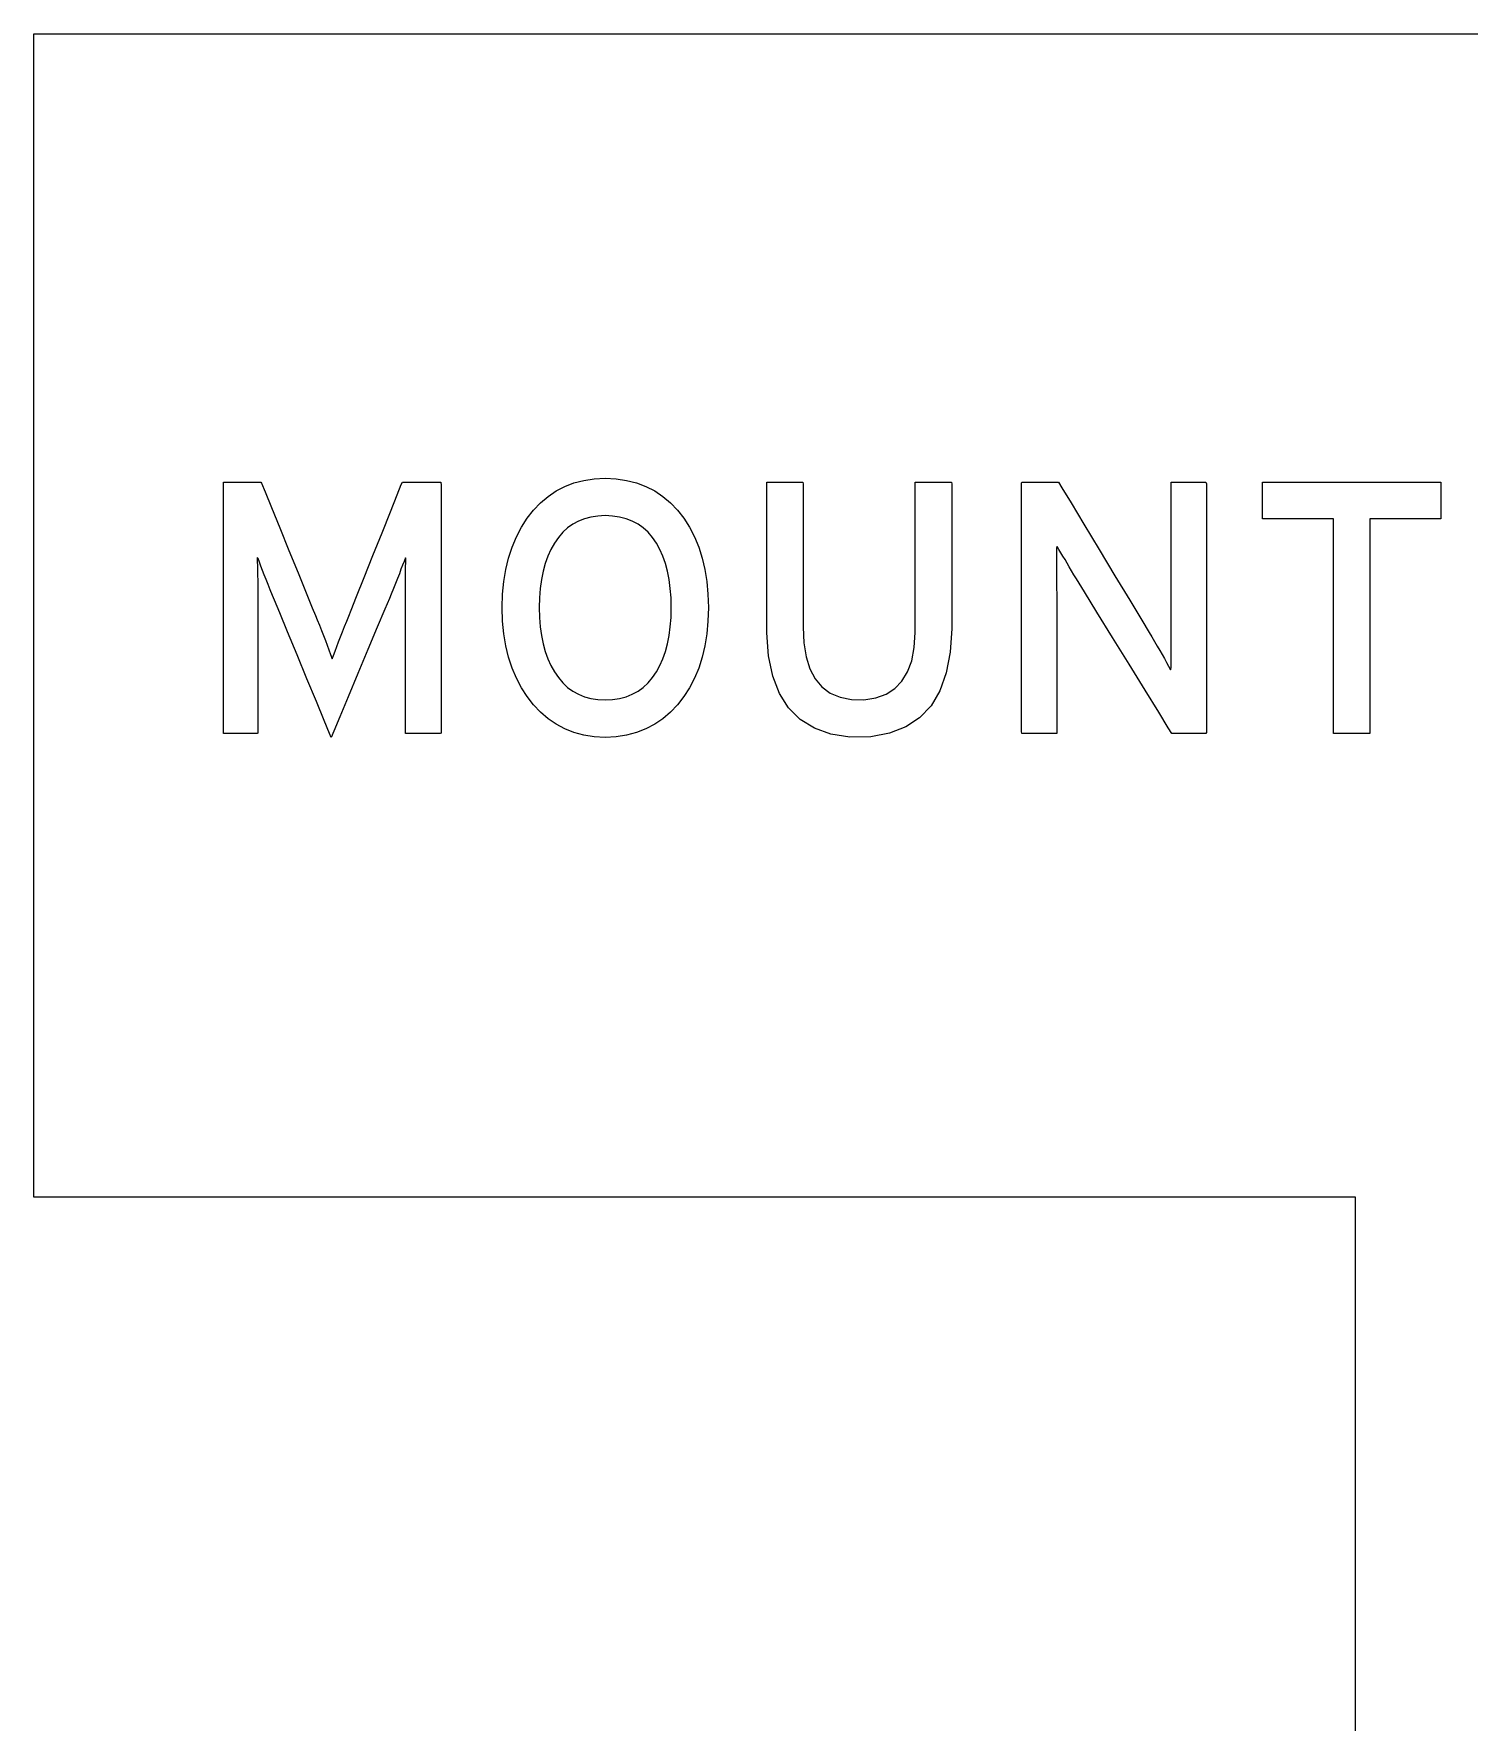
# Model space of a CAD drawing. Extents: x 1 to 47.7, y 0.2 to 33.5.
# Drawn here: x 11.698 to 13.086, y 31.899 to 33.532 of the extents above; entities that cross this region are included whole.
import ezdxf

# ---------------------------------------------------------------- set-up
doc = ezdxf.new("R2010")
doc.units = 0
doc.header["$MEASUREMENT"] = 0
doc.layers.add('6_0____DWG', color=7, linetype='CONTINUOUS')

msp = doc.modelspace()

# ---------------------------------------------------------------- linework, layer by layer
at = {"layer": '6_0____DWG'}
for points in [[(11.6983, 33.5317), (13.8197, 33.5317), (13.8197, 30.031), (12.9759, 30.031), (12.9759, 32.4066), (11.6983, 32.4066), (11.6983, 33.5317)], [(12.9897, 33.0625), (12.9897, 32.8551), (12.9544, 32.8551), (12.9544, 33.0625), (12.8858, 33.0625), (12.8858, 33.098), (13.0584, 33.098), (13.0584, 33.0625), (12.9897, 33.0625)]]:
    msp.add_lwpolyline(points, dxfattribs=at)
for points in [[(12.0574, 32.855), (12.0574, 32.8596), (12.0574, 32.872), (12.0574, 32.8898), (12.0574, 32.9107), (12.0574, 32.9326), (12.0574, 32.9531), (12.0574, 32.9699), (12.0574, 32.9807), (12.0574, 32.9849), (12.0574, 32.9908), (12.0574, 32.9965), (12.0575, 33.0018), (12.0575, 33.0069), (12.0576, 33.0117), (12.0577, 33.0162), (12.0578, 33.0203), (12.058, 33.0242), (12.0575, 33.0249), (12.0562, 33.0214), (12.0548, 33.0177), (12.0532, 33.0138), (12.0516, 33.0095), (12.0498, 33.005), (12.0479, 33.0002), (12.0458, 32.9952), (12.0437, 32.9898), (12.042, 32.9857), (12.0375, 32.9751), (12.0303, 32.9578), (12.0213, 32.9363), (12.0116, 32.9131), (12.0022, 32.8906), (11.9941, 32.8711), (11.9883, 32.8572), (11.9858, 32.8513), (11.9841, 32.8551), (11.979, 32.8675), (11.9714, 32.8859), (11.9623, 32.9079), (11.9527, 32.9312), (11.9436, 32.9533), (11.936, 32.9717), (11.9309, 32.9841), (11.929, 32.9886), (11.9269, 32.994), (11.9248, 32.9991), (11.9229, 33.004), (11.9211, 33.0085), (11.9194, 33.0128), (11.9178, 33.0169), (11.9163, 33.0206), (11.915, 33.0241), (11.9142, 33.0251), (11.9143, 33.0212), (11.9144, 33.0171), (11.9145, 33.0127), (11.9146, 33.008), (11.9147, 33.003), (11.9147, 32.9977), (11.9148, 32.9921), (11.9148, 32.9862), (11.9148, 32.9821), (11.9148, 32.9729), (11.9148, 32.9572), (11.9148, 32.9374), (11.9148, 32.9156), (11.9148, 32.8942), (11.9148, 32.8755), (11.9148, 32.8618), (11.9148, 32.8552), (11.9141, 32.855), (11.9113, 32.855), (11.9069, 32.855), (11.9016, 32.855), (11.896, 32.855), (11.8906, 32.855), (11.886, 32.855), (11.8828, 32.855), (11.8816, 32.855), (11.8816, 32.8637), (11.8816, 32.8871), (11.8816, 32.9208), (11.8816, 32.9604), (11.8816, 33.0017), (11.8816, 33.0404), (11.8816, 33.0722), (11.8816, 33.0927), (11.8817, 33.098), (11.8835, 33.098), (11.8874, 33.098), (11.8927, 33.098), (11.8988, 33.098), (11.9049, 33.098), (11.9106, 33.098), (11.915, 33.098), (11.9176, 33.098), (11.9184, 33.0971), (11.9218, 33.0887), (11.928, 33.0735), (11.936, 33.0539), (11.9449, 33.0321), (11.9537, 33.0104), (11.9615, 32.9912), (11.9674, 32.9766), (11.9705, 32.9691), (11.9722, 32.965), (11.9743, 32.9598), (11.9764, 32.9547), (11.9784, 32.9497), (11.9802, 32.945), (11.982, 32.9403), (11.9836, 32.9358), (11.9852, 32.9315), (11.9866, 32.9273), (11.988, 32.9305), (11.9896, 32.9347), (11.9912, 32.9392), (11.9929, 32.9437), (11.9947, 32.9485), (11.9966, 32.9534), (11.9986, 32.9585), (12.0007, 32.9638), (12.0027, 32.9686), (12.005, 32.9743), (12.0102, 32.9874), (12.0176, 33.0058), (12.0261, 33.0272), (12.0349, 33.0491), (12.043, 33.0695), (12.0495, 33.0858), (12.0535, 33.0959), (12.0545, 33.098), (12.0567, 33.098), (12.0609, 33.098), (12.0665, 33.098), (12.0728, 33.098), (12.0791, 33.098), (12.0848, 33.098), (12.0892, 33.098), (12.0917, 33.098), (12.092, 33.0952), (12.092, 33.0778), (12.092, 33.0482), (12.092, 33.0107), (12.092, 32.9696), (12.092, 32.9292), (12.092, 32.8938), (12.092, 32.8678), (12.092, 32.8554), (12.0912, 32.855), (12.0883, 32.855), (12.0838, 32.855), (12.0783, 32.855), (12.0724, 32.855), (12.0667, 32.855), (12.0619, 32.855), (12.0586, 32.855)], [(12.3503, 32.9767), (12.3499, 32.9637), (12.3487, 32.9514), (12.3469, 32.9397), (12.3443, 32.9287), (12.341, 32.9182), (12.3369, 32.9084), (12.3322, 32.8992), (12.3267, 32.8907), (12.3205, 32.8827), (12.3137, 32.8755), (12.3063, 32.8692), (12.2984, 32.8639), (12.2899, 32.8595), (12.2808, 32.856), (12.2713, 32.8535), (12.2612, 32.8519), (12.2505, 32.8512), (12.2399, 32.8519), (12.2299, 32.8535), (12.2204, 32.856), (12.2115, 32.8595), (12.2031, 32.8639), (12.1953, 32.8692), (12.1881, 32.8755), (12.1814, 32.8827), (12.1752, 32.8907), (12.1696, 32.8992), (12.1647, 32.9084), (12.1606, 32.9182), (12.1572, 32.9287), (12.1545, 32.9397), (12.1526, 32.9514), (12.1514, 32.9637), (12.151, 32.9767), (12.1514, 32.9896), (12.1526, 33.0019), (12.1545, 33.0136), (12.1572, 33.0247), (12.1606, 33.0352), (12.1647, 33.0451), (12.1696, 33.0544), (12.1752, 33.0631), (12.1814, 33.0711), (12.1881, 33.0782), (12.1953, 33.0843), (12.2031, 33.0896), (12.2115, 33.0939), (12.2204, 33.0973), (12.2299, 33.0998), (12.2399, 33.1013), (12.2505, 33.1019), (12.2612, 33.1013), (12.2713, 33.0998), (12.2808, 33.0973), (12.2899, 33.0939), (12.2984, 33.0896), (12.3063, 33.0843), (12.3137, 33.0782), (12.3205, 33.0711), (12.3267, 33.0631), (12.3322, 33.0544), (12.3369, 33.0451), (12.341, 33.0352), (12.3443, 33.0247), (12.3469, 33.0136), (12.3487, 33.0019), (12.3499, 32.9896)], [(12.5855, 32.9564), (12.5841, 32.9336), (12.5803, 32.9136), (12.5741, 32.8963), (12.5655, 32.8819), (12.5545, 32.8702), (12.5411, 32.8613), (12.5254, 32.8552), (12.5072, 32.8519), (12.4871, 32.8516), (12.4687, 32.8544), (12.4528, 32.8601), (12.4391, 32.8685), (12.4279, 32.8797), (12.4191, 32.8937), (12.4126, 32.9105), (12.4085, 32.93), (12.4067, 32.9524), (12.4067, 32.9606), (12.4067, 32.9731), (12.4067, 32.9922), (12.4067, 33.0154), (12.4067, 33.0398), (12.4067, 33.063), (12.4067, 33.0821), (12.4067, 33.0946), (12.4067, 33.098), (12.4085, 33.098), (12.4124, 33.098), (12.4177, 33.098), (12.4237, 33.098), (12.4297, 33.098), (12.4352, 33.098), (12.4394, 33.098), (12.4417, 33.098), (12.4419, 33.0961), (12.4419, 33.0853), (12.4419, 33.0674), (12.4419, 33.045), (12.4419, 33.0207), (12.4419, 32.9973), (12.4419, 32.9772), (12.4419, 32.9633), (12.4419, 32.958), (12.4426, 32.9427), (12.4448, 32.9292), (12.4484, 32.9176), (12.4535, 32.9079), (12.4601, 32.9001), (12.4681, 32.8941), (12.4776, 32.8901), (12.4885, 32.8879), (12.5007, 32.8877), (12.5121, 32.8894), (12.5221, 32.893), (12.5305, 32.8984), (12.5374, 32.9056), (12.5429, 32.9146), (12.5468, 32.9254), (12.5493, 32.9381), (12.5502, 32.9526), (12.5503, 32.9591), (12.5503, 32.9718), (12.5503, 32.9911), (12.5503, 33.0145), (12.5503, 33.0392), (12.5503, 33.0626), (12.5503, 33.0819), (12.5503, 33.0946), (12.5503, 33.098), (12.5521, 33.098), (12.556, 33.098), (12.5613, 33.098), (12.5673, 33.098), (12.5733, 33.098), (12.5788, 33.098), (12.583, 33.098), (12.5853, 33.098), (12.5855, 33.0961), (12.5855, 33.0852), (12.5855, 33.067), (12.5855, 33.0443), (12.5855, 33.0198), (12.5855, 32.9961), (12.5855, 32.9758), (12.5855, 32.9617)], [(12.7981, 32.8551), (12.7947, 32.8606), (12.7856, 32.8755), (12.7724, 32.8968), (12.757, 32.9219), (12.7409, 32.948), (12.7259, 32.9723), (12.7138, 32.9921), (12.7061, 33.0046), (12.7036, 33.0086), (12.7014, 33.0124), (12.6991, 33.0161), (12.697, 33.0197), (12.695, 33.0232), (12.693, 33.0265), (12.6911, 33.0298), (12.6892, 33.033), (12.6874, 33.036), (12.6867, 33.0341), (12.6867, 33.0282), (12.6867, 33.0222), (12.6868, 33.016), (12.6868, 33.0096), (12.6868, 33.003), (12.6869, 32.9962), (12.687, 32.9892), (12.687, 32.9821), (12.6871, 32.9776), (12.6871, 32.9663), (12.6871, 32.9493), (12.6871, 32.9289), (12.6871, 32.9073), (12.6871, 32.8868), (12.6871, 32.8698), (12.6871, 32.8585), (12.687, 32.8551), (12.6854, 32.8551), (12.6819, 32.8551), (12.6769, 32.8551), (12.6712, 32.8551), (12.6654, 32.8551), (12.66, 32.8551), (12.6558, 32.8551), (12.6533, 32.8551), (12.6528, 32.8568), (12.6528, 32.8725), (12.6528, 32.9012), (12.6528, 32.9383), (12.6528, 32.9796), (12.6528, 33.0205), (12.6528, 33.0567), (12.6528, 33.0837), (12.6528, 33.0973), (12.6535, 33.098), (12.6565, 33.098), (12.6611, 33.098), (12.6669, 33.098), (12.673, 33.098), (12.6789, 33.098), (12.684, 33.098), (12.6875, 33.098), (12.6888, 33.098), (12.6921, 33.0926), (12.7008, 33.0782), (12.7133, 33.0574), (12.728, 33.033), (12.7433, 33.0076), (12.7576, 32.984), (12.7692, 32.9647), (12.7765, 32.9526), (12.779, 32.9484), (12.7816, 32.9439), (12.7842, 32.9396), (12.7866, 32.9354), (12.7889, 32.9313), (12.7911, 32.9274), (12.7932, 32.9237), (12.7951, 32.9201), (12.797, 32.9167), (12.7977, 32.9187), (12.7977, 32.9247), (12.7976, 32.9309), (12.7976, 32.9373), (12.7975, 32.9438), (12.7975, 32.9505), (12.7975, 32.9574), (12.7975, 32.9644), (12.7975, 32.9716), (12.7975, 32.9761), (12.7975, 32.9873), (12.7975, 33.0043), (12.7975, 33.0246), (12.7975, 33.0461), (12.7975, 33.0664), (12.7975, 33.0834), (12.7975, 33.0946), (12.7975, 33.098), (12.7991, 33.098), (12.8026, 33.098), (12.8076, 33.098), (12.8133, 33.098), (12.8191, 33.098), (12.8245, 33.098), (12.8287, 33.098), (12.8312, 33.098), (12.8317, 33.0963), (12.8317, 33.0806), (12.8317, 33.052), (12.8317, 33.0148), (12.8317, 32.9736), (12.8317, 32.9327), (12.8317, 32.8965), (12.8317, 32.8694), (12.8317, 32.8559), (12.831, 32.8551), (12.8283, 32.8551), (12.8239, 32.8551), (12.8186, 32.8551), (12.8128, 32.8551), (12.8073, 32.8551), (12.8026, 32.8551), (12.7993, 32.8551)], [(12.3144, 32.9767), (12.3142, 32.9862), (12.3135, 32.9953), (12.3124, 33.0038), (12.3109, 33.0119), (12.3089, 33.0194), (12.3064, 33.0265), (12.3035, 33.0331), (12.3002, 33.0392), (12.2964, 33.0447), (12.2921, 33.0496), (12.2874, 33.0538), (12.2823, 33.0573), (12.2768, 33.0603), (12.2709, 33.0626), (12.2645, 33.0642), (12.2577, 33.0653), (12.2505, 33.0657), (12.2434, 33.0653), (12.2368, 33.0642), (12.2305, 33.0626), (12.2247, 33.0603), (12.2192, 33.0573), (12.2142, 33.0538), (12.2095, 33.0496), (12.2053, 33.0447), (12.2015, 33.0392), (12.198, 33.0331), (12.1951, 33.0265), (12.1926, 33.0194), (12.1905, 33.0119), (12.1889, 33.0038), (12.1878, 32.9953), (12.1871, 32.9862), (12.1869, 32.9767), (12.1871, 32.9672), (12.1878, 32.9583), (12.1889, 32.9498), (12.1905, 32.9418), (12.1926, 32.9343), (12.1951, 32.9273), (12.198, 32.9208), (12.2015, 32.9148), (12.2053, 32.9091), (12.2095, 32.904), (12.2142, 32.8996), (12.2192, 32.8959), (12.2247, 32.8929), (12.2305, 32.8905), (12.2368, 32.8888), (12.2434, 32.8878), (12.2505, 32.8875), (12.2577, 32.8878), (12.2645, 32.8888), (12.2709, 32.8905), (12.2768, 32.8929), (12.2823, 32.8959), (12.2874, 32.8996), (12.2921, 32.904), (12.2964, 32.9091), (12.3002, 32.9148), (12.3035, 32.9208), (12.3064, 32.9273), (12.3089, 32.9343), (12.3109, 32.9418), (12.3124, 32.9498), (12.3135, 32.9583), (12.3142, 32.9672)]]:
    msp.add_lwpolyline(points, close=True, dxfattribs=at)

doc.saveas('drawing.dxf')
